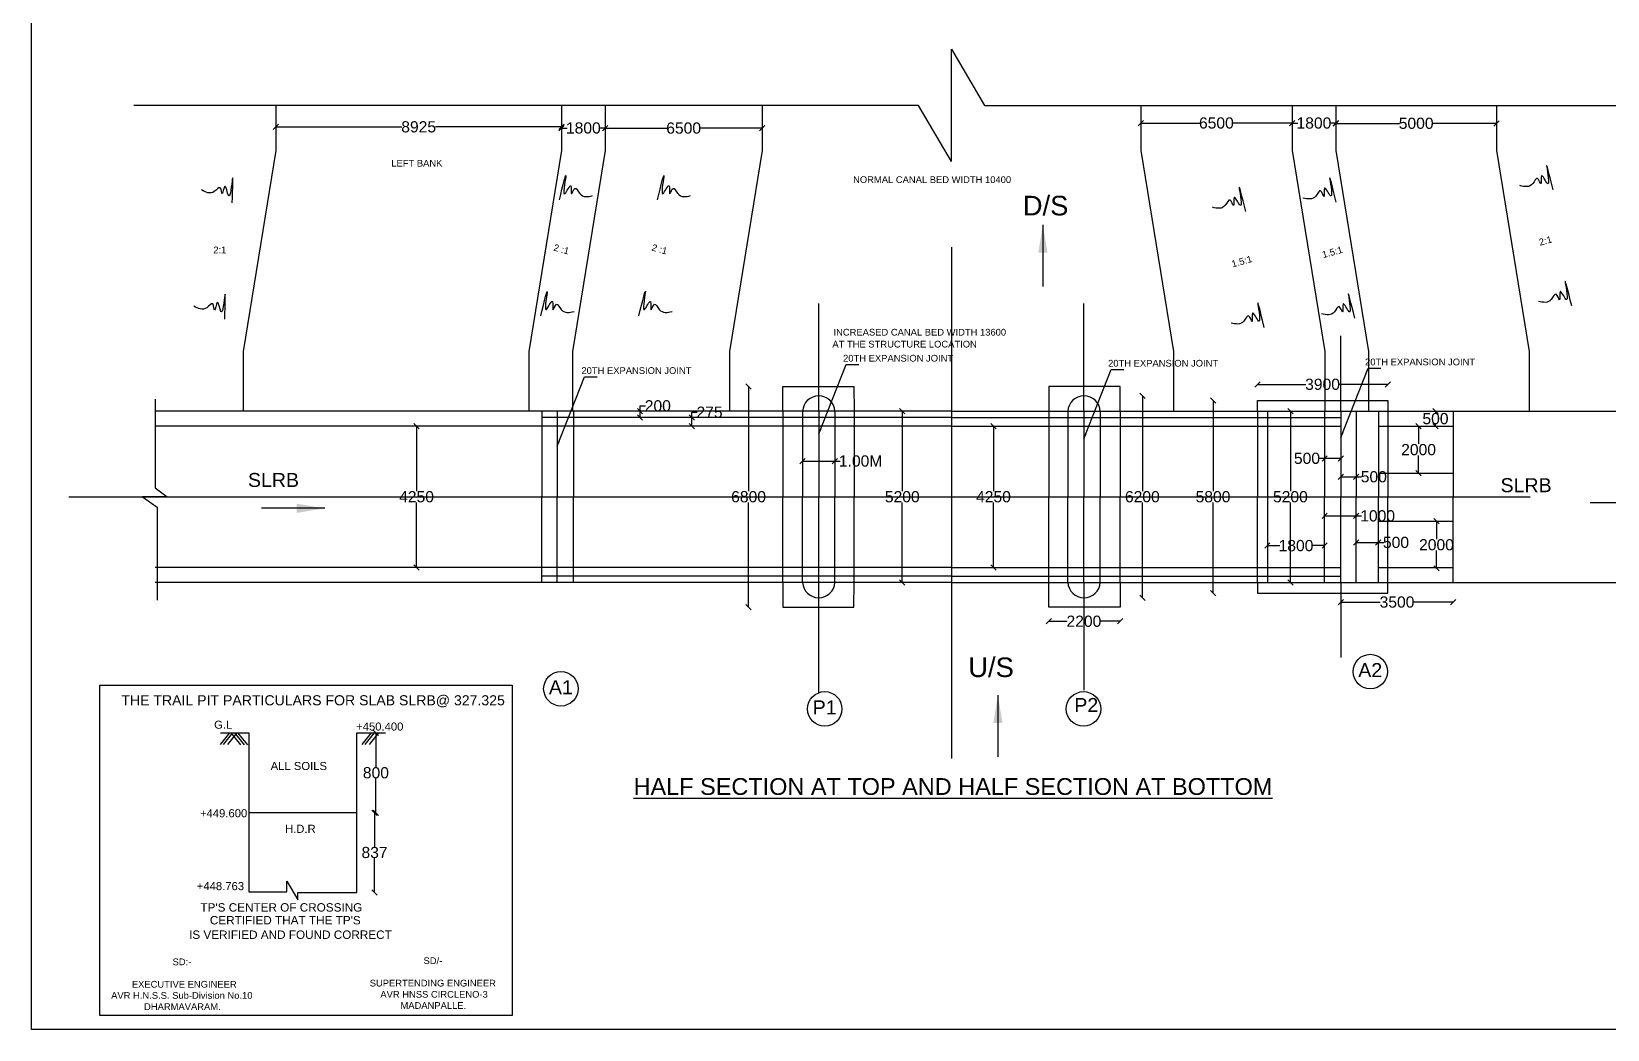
# Model space of a CAD drawing. Header units: millimetres. Extents: x 5124 to 3516387, y 2311 to 45956779.
# Drawn here: x 3471438 to 3499585, y 45925044 to 45942867 of the extents above; entities that cross this region are included whole.
import ezdxf

# ---------------------------------------------------------------- set-up
doc = ezdxf.new("R2010")
doc.units = ezdxf.units.MM
doc.header["$MEASUREMENT"] = 0
for name, color, linetype in [('DIMENSION', 7, 'Continuous'), ('DRAWING', 7, 'Continuous'), ('TEXT', 7, 'Continuous')]:
    doc.layers.add(name, color=color, linetype=linetype)
doc.styles.get("Standard").update_dxf_attribs({"font": 'arial.ttf', "height": 200})
doc.dimstyles.get("Standard").update_dxf_attribs({"dimtxt": 200, "dimasz": 110, "dimexe": 0.18, "dimexo": 0.0625, "dimgap": 0.09, "dimtad": 0, "dimtih": 1, "dimtoh": 1, "dimdec": 0, "dimzin": 0, "dimdsep": 46, "dimtxsty": 'Standard', "dimblk": 'OBLIQUE', "dimcen": 0.09, "dimse1": 1, "dimse2": 1, "dimadec": 0, "dimazin": 0, "dimtfac": 1, "dimtdec": 0, "dimtofl": 0, "dimtmove": 0, "dimatfit": 3, "dimfxl": 1, "dimtolj": 1, "dimtzin": 0, "dimarcsym": 0})

# ---------------------------------------------------------------- blocks, each defined once
blk = doc.blocks.new('_Oblique')
at = {"color": 0, "linetype": 'ByBlock', "lineweight": -2}
blk.add_line((-0.5, -0.5), (0.5, 0.5), dxfattribs=at)
blk = doc.blocks.new('*D53')
at = {"layer": 'Defpoints', "color": 0, "transparency": 16777216}
for p in [(3475804, 45941144), (3480903, 45941164), (3480903, 45941144)]:
    blk.add_point(p, dxfattribs=at)
at = {"layer": 'DIMENSION', "color": 0, "lineweight": -2, "transparency": 16777216}
for p, q in [((3475804, 45941164), (3478054, 45941164)), ((3480903, 45941164), (3478653, 45941164))]:
    blk.add_line(p, q, dxfattribs=at)
at = {"layer": 'DIMENSION', "color": 0, "lineweight": -2, "transparency": 16777216, "xscale": 95, "yscale": 95, "zscale": 95, "rotation": 180}
blk.add_blockref('_Oblique', (3475804, 45941164), dxfattribs=at)
at = {"layer": 'DIMENSION', "color": 0, "lineweight": -2, "transparency": 16777216, "xscale": 95, "yscale": 95, "zscale": 95}
blk.add_blockref('_Oblique', (3480903, 45941164), dxfattribs=at)
at = {"layer": 'DIMENSION', "color": 0, "transparency": 16777216, "insert": (3478353, 45941164), "char_height": 200, "attachment_point": 5}
blk.add_mtext('\\A1;8925', dxfattribs=at)
blk = doc.blocks.new('*D54')
at = {"layer": 'Defpoints', "color": 0, "transparency": 16777216}
for p in [(3480903, 45941164), (3481684, 45941144), (3481684, 45941144)]:
    blk.add_point(p, dxfattribs=at)
at = {"layer": 'DIMENSION', "color": 0, "lineweight": -2, "transparency": 16777216}
for p, q in [((3480903, 45941144), (3481005, 45941144)), ((3481684, 45941144), (3481583, 45941144))]:
    blk.add_line(p, q, dxfattribs=at)
at = {"layer": 'DIMENSION', "color": 0, "lineweight": -2, "transparency": 16777216, "xscale": 95, "yscale": 95, "zscale": 95, "rotation": 180}
blk.add_blockref('_Oblique', (3480903, 45941144), dxfattribs=at)
at = {"layer": 'DIMENSION', "color": 0, "lineweight": -2, "transparency": 16777216, "xscale": 95, "yscale": 95, "zscale": 95}
blk.add_blockref('_Oblique', (3481684, 45941144), dxfattribs=at)
at = {"layer": 'DIMENSION', "color": 0, "transparency": 16777216, "insert": (3481294, 45941144), "char_height": 200, "attachment_point": 5}
blk.add_mtext('\\A1;1800', dxfattribs=at)
blk = doc.blocks.new('*D55')
at = {"layer": 'Defpoints', "color": 0, "transparency": 16777216}
for p in [(3481684.5, 45941143.5), (3484486.5, 45941142), (3484486.5, 45941096)]:
    blk.add_point(p, dxfattribs=at)
at = {"layer": 'DIMENSION', "color": 0, "lineweight": -2, "transparency": 16777216}
for p, q in [((3481684.5, 45941142), (3482786.569618, 45941142)), ((3484486.5, 45941142), (3483384.430382, 45941142))]:
    blk.add_line(p, q, dxfattribs=at)
at = {"layer": 'DIMENSION', "color": 0, "lineweight": -2, "transparency": 16777216, "xscale": 95, "yscale": 95, "zscale": 95, "rotation": 180}
blk.add_blockref('_Oblique', (3481684.5, 45941142), dxfattribs=at)
at = {"layer": 'DIMENSION', "color": 0, "lineweight": -2, "transparency": 16777216, "xscale": 95, "yscale": 95, "zscale": 95}
blk.add_blockref('_Oblique', (3484486.5, 45941142), dxfattribs=at)
at = {"layer": 'DIMENSION', "color": 0, "transparency": 16777216, "insert": (3483085.5, 45941142), "char_height": 200, "attachment_point": 5}
blk.add_mtext('\\A1;6500', dxfattribs=at)
blk = doc.blocks.new('*D56')
at = {"layer": 'Defpoints', "color": 0, "transparency": 16777216}
for p in [(3478360, 45935820), (3478276, 45933296), (3478315, 45933296)]:
    blk.add_point(p, dxfattribs=at)
at = {"layer": 'DIMENSION', "color": 0, "lineweight": -2, "transparency": 16777216}
for p, q in [((3478315, 45935820), (3478315, 45934660)), ((3478315, 45933296), (3478315, 45934455))]:
    blk.add_line(p, q, dxfattribs=at)
at = {"layer": 'DIMENSION', "color": 0, "lineweight": -2, "transparency": 16777216, "xscale": 95, "yscale": 95, "zscale": 95}
for p, rotation in [((3478315, 45935820), 90), ((3478315, 45933296), 270)]:
    blk.add_blockref('_Oblique', p, dxfattribs=dict(at, rotation=rotation))
at = {"layer": 'DIMENSION', "color": 0, "transparency": 16777216, "insert": (3478315, 45934558), "char_height": 200, "attachment_point": 5}
blk.add_mtext('\\A1;4250', dxfattribs=at)
blk = doc.blocks.new('*D57')
at = {"layer": 'Defpoints', "color": 0, "transparency": 16777216}
for p in [(3482306, 45936086), (3482306, 45936086), (3482306, 45935972)]:
    blk.add_point(p, dxfattribs=at)
at = {"layer": 'DIMENSION', "color": 0, "lineweight": -2, "transparency": 16777216}
for p, q in [((3482306, 45936086), (3482306, 45936181)), ((3482306, 45936181), (3482402, 45936181)), ((3482306, 45935972), (3482306, 45936086))]:
    blk.add_line(p, q, dxfattribs=at)
at = {"layer": 'DIMENSION', "color": 0, "lineweight": -2, "transparency": 16777216, "xscale": 95, "yscale": 95, "zscale": 95}
for p, rotation in [((3482306, 45936086), 90), ((3482306, 45935972), 270)]:
    blk.add_blockref('_Oblique', p, dxfattribs=dict(at, rotation=rotation))
at = {"layer": 'DIMENSION', "color": 0, "transparency": 16777216, "insert": (3482624, 45936181), "char_height": 200, "attachment_point": 5}
blk.add_mtext('\\A1;200', dxfattribs=at)
blk = doc.blocks.new('*D58')
at = {"layer": 'Defpoints', "color": 0, "transparency": 16777216}
for p in [(3483229.5, 45935972), (3483229.5, 45935972), (3483229.5, 45935819.5)]:
    blk.add_point(p, dxfattribs=at)
at = {"layer": 'DIMENSION', "color": 0, "lineweight": -2, "transparency": 16777216}
for p, q in [((3483229.5, 45935972), (3483229.5, 45936067)), ((3483229.5, 45936067), (3483324.5, 45936067)), ((3483229.5, 45935819.5), (3483229.5, 45935972))]:
    blk.add_line(p, q, dxfattribs=at)
at = {"layer": 'DIMENSION', "color": 0, "lineweight": -2, "transparency": 16777216, "xscale": 95, "yscale": 95, "zscale": 95}
for p, rotation in [((3483229.5, 45935972), 90), ((3483229.5, 45935819.5), 270)]:
    blk.add_blockref('_Oblique', p, dxfattribs=dict(at, rotation=rotation))
at = {"layer": 'DIMENSION', "color": 0, "transparency": 16777216, "insert": (3483547.987, 45936067), "char_height": 200, "attachment_point": 5}
blk.add_mtext('\\A1;275', dxfattribs=at)
blk = doc.blocks.new('*D59')
at = {"layer": 'Defpoints', "color": 0, "transparency": 16777216}
for p in [(3484854, 45936529), (3484245, 45932586), (3484854, 45932586)]:
    blk.add_point(p, dxfattribs=at)
at = {"layer": 'DIMENSION', "color": 0, "lineweight": -2, "transparency": 16777216}
for p, q in [((3484245, 45936529), (3484245, 45934660)), ((3484245, 45932586), (3484245, 45934455))]:
    blk.add_line(p, q, dxfattribs=at)
at = {"layer": 'DIMENSION', "color": 0, "lineweight": -2, "transparency": 16777216, "xscale": 95, "yscale": 95, "zscale": 95}
for p, rotation in [((3484245, 45936529), 90), ((3484245, 45932586), 270)]:
    blk.add_blockref('_Oblique', p, dxfattribs=dict(at, rotation=rotation))
at = {"layer": 'DIMENSION', "color": 0, "transparency": 16777216, "insert": (3484245, 45934558), "char_height": 200, "attachment_point": 5}
blk.add_mtext('\\A1;6800', dxfattribs=at)
blk = doc.blocks.new('*D60')
at = {"layer": 'Defpoints', "color": 0, "transparency": 16777216}
for p in [(3485210, 45935196), (3485788, 45935196), (3485788, 45935196)]:
    blk.add_point(p, dxfattribs=at)
at = {"layer": 'DIMENSION', "color": 0, "lineweight": -2, "transparency": 16777216}
for p, q in [((3485210, 45935196), (3485788, 45935196)), ((3485788, 45935196), (3485883, 45935196))]:
    blk.add_line(p, q, dxfattribs=at)
at = {"layer": 'DIMENSION', "color": 0, "lineweight": -2, "transparency": 16777216, "xscale": 95, "yscale": 95, "zscale": 95, "rotation": 180}
blk.add_blockref('_Oblique', (3485210, 45935196), dxfattribs=at)
at = {"layer": 'DIMENSION', "color": 0, "lineweight": -2, "transparency": 16777216, "xscale": 95, "yscale": 95, "zscale": 95}
blk.add_blockref('_Oblique', (3485788, 45935196), dxfattribs=at)
at = {"layer": 'DIMENSION', "color": 0, "transparency": 16777216, "insert": (3486246, 45935196), "char_height": 200, "attachment_point": 5}
blk.add_mtext('\\A1;1.00M', dxfattribs=at)
blk = doc.blocks.new('*D61')
at = {"layer": 'Defpoints', "color": 0, "transparency": 16777216}
for p in [(3486731, 45936086), (3486731, 45933029), (3486990, 45933029)]:
    blk.add_point(p, dxfattribs=at)
at = {"layer": 'DIMENSION', "color": 0, "lineweight": -2, "transparency": 16777216}
for p, q in [((3486990, 45936086), (3486990, 45934660)), ((3486990, 45933029), (3486990, 45934455))]:
    blk.add_line(p, q, dxfattribs=at)
at = {"layer": 'DIMENSION', "color": 0, "lineweight": -2, "transparency": 16777216, "xscale": 95, "yscale": 95, "zscale": 95}
for p, rotation in [((3486990, 45936086), 90), ((3486990, 45933029), 270)]:
    blk.add_blockref('_Oblique', p, dxfattribs=dict(at, rotation=rotation))
at = {"layer": 'DIMENSION', "color": 0, "transparency": 16777216, "insert": (3486990, 45934558), "char_height": 200, "attachment_point": 5}
blk.add_mtext('\\A1;5200', dxfattribs=at)
blk = doc.blocks.new('*D62')
at = {"layer": 'Defpoints', "color": 0, "transparency": 16777216}
for p in [(3488619, 45935820), (3488619, 45933296), (3488619, 45933296)]:
    blk.add_point(p, dxfattribs=at)
at = {"layer": 'DIMENSION', "color": 0, "lineweight": -2, "transparency": 16777216}
for p, q in [((3488619, 45935820), (3488619, 45934660)), ((3488619, 45933296), (3488619, 45934455))]:
    blk.add_line(p, q, dxfattribs=at)
at = {"layer": 'DIMENSION', "color": 0, "lineweight": -2, "transparency": 16777216, "xscale": 95, "yscale": 95, "zscale": 95}
for p, rotation in [((3488619, 45935820), 90), ((3488619, 45933296), 270)]:
    blk.add_blockref('_Oblique', p, dxfattribs=dict(at, rotation=rotation))
at = {"layer": 'DIMENSION', "color": 0, "transparency": 16777216, "insert": (3488619, 45934558), "char_height": 200, "attachment_point": 5}
blk.add_mtext('\\A1;4250', dxfattribs=at)
blk = doc.blocks.new('*D63')
at = {"layer": 'Defpoints', "color": 0, "transparency": 16777216}
for p in [(3489610, 45932586), (3490880.5, 45932586), (3490880.5, 45932334)]:
    blk.add_point(p, dxfattribs=at)
at = {"layer": 'DIMENSION', "color": 0, "lineweight": -2, "transparency": 16777216}
for p, q in [((3489610, 45932334), (3489933.91, 45932334)), ((3490880.5, 45932334), (3490534.09, 45932334))]:
    blk.add_line(p, q, dxfattribs=at)
at = {"layer": 'DIMENSION', "color": 0, "lineweight": -2, "transparency": 16777216, "xscale": 95, "yscale": 95, "zscale": 95, "rotation": 180}
blk.add_blockref('_Oblique', (3489610, 45932334), dxfattribs=at)
at = {"layer": 'DIMENSION', "color": 0, "lineweight": -2, "transparency": 16777216, "xscale": 95, "yscale": 95, "zscale": 95}
blk.add_blockref('_Oblique', (3490880.5, 45932334), dxfattribs=at)
at = {"layer": 'DIMENSION', "color": 0, "transparency": 16777216, "insert": (3490234, 45932334), "char_height": 200, "attachment_point": 5}
blk.add_mtext('\\A1;2200', dxfattribs=at)
blk = doc.blocks.new('*D64')
at = {"layer": 'Defpoints', "color": 0, "transparency": 16777216}
for p in [(3493332, 45936277), (3492540, 45932838), (3493332, 45932838)]:
    blk.add_point(p, dxfattribs=at)
at = {"layer": 'DIMENSION', "color": 0, "lineweight": -2, "transparency": 16777216}
for p, q in [((3492540, 45936277), (3492540, 45934660)), ((3492540, 45932838), (3492540, 45934455))]:
    blk.add_line(p, q, dxfattribs=at)
at = {"layer": 'DIMENSION', "color": 0, "lineweight": -2, "transparency": 16777216, "xscale": 95, "yscale": 95, "zscale": 95}
for p, rotation in [((3492540, 45936277), 90), ((3492540, 45932838), 270)]:
    blk.add_blockref('_Oblique', p, dxfattribs=dict(at, rotation=rotation))
at = {"layer": 'DIMENSION', "color": 0, "transparency": 16777216, "insert": (3492540, 45934558), "char_height": 200, "attachment_point": 5}
blk.add_mtext('\\A1;5800', dxfattribs=at)
blk = doc.blocks.new('*D65')
at = {"layer": 'Defpoints', "color": 0, "transparency": 16777216}
for p in [(3493742, 45936086), (3493742, 45933029), (3493922, 45933029)]:
    blk.add_point(p, dxfattribs=at)
at = {"layer": 'DIMENSION', "color": 0, "lineweight": -2, "transparency": 16777216}
for p, q in [((3493922, 45936086), (3493922, 45934660)), ((3493922, 45933029), (3493922, 45934455))]:
    blk.add_line(p, q, dxfattribs=at)
at = {"layer": 'DIMENSION', "color": 0, "lineweight": -2, "transparency": 16777216, "xscale": 95, "yscale": 95, "zscale": 95}
for p, rotation in [((3493922, 45936086), 90), ((3493922, 45933029), 270)]:
    blk.add_blockref('_Oblique', p, dxfattribs=dict(at, rotation=rotation))
at = {"layer": 'DIMENSION', "color": 0, "transparency": 16777216, "insert": (3493922, 45934558), "char_height": 200, "attachment_point": 5}
blk.add_mtext('\\A1;5200', dxfattribs=at)
blk = doc.blocks.new('*D66')
at = {"layer": 'Defpoints', "color": 0, "transparency": 16777216}
for p in [(3494534, 45935244), (3494534, 45935244), (3494824, 45935244)]:
    blk.add_point(p, dxfattribs=at)
at = {"layer": 'DIMENSION', "color": 0, "lineweight": -2, "transparency": 16777216}
for p, q in [((3494534, 45935244), (3494438, 45935244)), ((3494824, 45935244), (3494534, 45935244))]:
    blk.add_line(p, q, dxfattribs=at)
at = {"layer": 'DIMENSION', "color": 0, "lineweight": -2, "transparency": 16777216, "xscale": 95, "yscale": 95, "zscale": 95, "rotation": 180}
blk.add_blockref('_Oblique', (3494534, 45935244), dxfattribs=at)
at = {"layer": 'DIMENSION', "color": 0, "lineweight": -2, "transparency": 16777216, "xscale": 95, "yscale": 95, "zscale": 95}
blk.add_blockref('_Oblique', (3494824, 45935244), dxfattribs=at)
at = {"layer": 'DIMENSION', "color": 0, "transparency": 16777216, "insert": (3494218, 45935244), "char_height": 200, "attachment_point": 5}
blk.add_mtext('\\A1;500', dxfattribs=at)
blk = doc.blocks.new('*D67')
at = {"layer": 'Defpoints', "color": 0, "transparency": 16777216}
for p in [(3494824, 45934915), (3495096, 45934915), (3495096, 45934915)]:
    blk.add_point(p, dxfattribs=at)
at = {"layer": 'DIMENSION', "color": 0, "lineweight": -2, "transparency": 16777216}
for p, q in [((3494824, 45934915), (3495096, 45934915)), ((3495096, 45934915), (3495191, 45934915))]:
    blk.add_line(p, q, dxfattribs=at)
at = {"layer": 'DIMENSION', "color": 0, "lineweight": -2, "transparency": 16777216, "xscale": 95, "yscale": 95, "zscale": 95, "rotation": 180}
blk.add_blockref('_Oblique', (3494824, 45934915), dxfattribs=at)
at = {"layer": 'DIMENSION', "color": 0, "lineweight": -2, "transparency": 16777216, "xscale": 95, "yscale": 95, "zscale": 95}
blk.add_blockref('_Oblique', (3495096, 45934915), dxfattribs=at)
at = {"layer": 'DIMENSION', "color": 0, "transparency": 16777216, "insert": (3495412, 45934915), "char_height": 200, "attachment_point": 5}
blk.add_mtext('\\A1;500', dxfattribs=at)
blk = doc.blocks.new('*D68')
at = {"layer": 'Defpoints', "color": 0, "transparency": 16777216}
for p in [(3495096, 45933742), (3495492, 45933742), (3495492, 45933742)]:
    blk.add_point(p, dxfattribs=at)
at = {"layer": 'DIMENSION', "color": 0, "lineweight": -2, "transparency": 16777216}
for p, q in [((3495096, 45933742), (3495492, 45933742)), ((3495492, 45933742), (3495588, 45933742))]:
    blk.add_line(p, q, dxfattribs=at)
at = {"layer": 'DIMENSION', "color": 0, "lineweight": -2, "transparency": 16777216, "xscale": 95, "yscale": 95, "zscale": 95, "rotation": 180}
blk.add_blockref('_Oblique', (3495096, 45933742), dxfattribs=at)
at = {"layer": 'DIMENSION', "color": 0, "lineweight": -2, "transparency": 16777216, "xscale": 95, "yscale": 95, "zscale": 95}
blk.add_blockref('_Oblique', (3495492, 45933742), dxfattribs=at)
at = {"layer": 'DIMENSION', "color": 0, "transparency": 16777216, "insert": (3495808, 45933742), "char_height": 200, "attachment_point": 5}
blk.add_mtext('\\A1;500', dxfattribs=at)
blk = doc.blocks.new('*D69')
at = {"layer": 'Defpoints', "color": 0, "transparency": 16777216}
for p in [(3496211, 45935820), (3497571, 45935820), (3496211, 45934978)]:
    blk.add_point(p, dxfattribs=at)
at = {"layer": 'DIMENSION', "color": 0, "lineweight": -2, "transparency": 16777216}
for p, q in [((3496211, 45935820), (3496211, 45935501)), ((3496211, 45934978), (3496211, 45935297))]:
    blk.add_line(p, q, dxfattribs=at)
at = {"layer": 'DIMENSION', "color": 0, "lineweight": -2, "transparency": 16777216, "xscale": 95, "yscale": 95, "zscale": 95}
for p, rotation in [((3496211, 45935820), 90), ((3496211, 45934978), 270)]:
    blk.add_blockref('_Oblique', p, dxfattribs=dict(at, rotation=rotation))
at = {"layer": 'DIMENSION', "color": 0, "transparency": 16777216, "insert": (3496211, 45935399), "char_height": 200, "attachment_point": 5}
blk.add_mtext('\\A1;2000', dxfattribs=at)
blk = doc.blocks.new('*D70')
at = {"layer": 'Defpoints', "color": 0, "transparency": 16777216}
for p in [(3496513, 45936086), (3496513, 45936086), (3496513, 45935820)]:
    blk.add_point(p, dxfattribs=at)
at = {"layer": 'DIMENSION', "color": 0, "lineweight": -2, "transparency": 16777216}
for p, q in [((3496513, 45936086), (3496513, 45936055)), ((3496513, 45935820), (3496513, 45935851))]:
    blk.add_line(p, q, dxfattribs=at)
at = {"layer": 'DIMENSION', "color": 0, "lineweight": -2, "transparency": 16777216, "xscale": 95, "yscale": 95, "zscale": 95}
for p, rotation in [((3496513, 45936086), 90), ((3496513, 45935820), 270)]:
    blk.add_blockref('_Oblique', p, dxfattribs=dict(at, rotation=rotation))
at = {"layer": 'DIMENSION', "color": 0, "transparency": 16777216, "insert": (3496513, 45935953), "char_height": 200, "attachment_point": 5}
blk.add_mtext('\\A1;500', dxfattribs=at)
blk = doc.blocks.new('*D71')
at = {"layer": 'Defpoints', "color": 0, "transparency": 16777216}
for p in [(3491248.5, 45941233), (3493951.5, 45941233), (3493951.5, 45941143.5)]:
    blk.add_point(p, dxfattribs=at)
at = {"layer": 'DIMENSION', "color": 0, "lineweight": -2, "transparency": 16777216}
for p, q in [((3491248.5, 45941233), (3492301.069618, 45941233)), ((3493951.5, 45941233), (3492898.930382, 45941233))]:
    blk.add_line(p, q, dxfattribs=at)
at = {"layer": 'DIMENSION', "color": 0, "lineweight": -2, "transparency": 16777216, "xscale": 95, "yscale": 95, "zscale": 95, "rotation": 180}
blk.add_blockref('_Oblique', (3491248.5, 45941233), dxfattribs=at)
at = {"layer": 'DIMENSION', "color": 0, "lineweight": -2, "transparency": 16777216, "xscale": 95, "yscale": 95, "zscale": 95}
blk.add_blockref('_Oblique', (3493951.5, 45941233), dxfattribs=at)
at = {"layer": 'DIMENSION', "color": 0, "transparency": 16777216, "insert": (3492600, 45941233), "char_height": 200, "attachment_point": 5}
blk.add_mtext('\\A1;6500', dxfattribs=at)
blk = doc.blocks.new('*D72')
at = {"layer": 'Defpoints', "color": 0, "transparency": 16777216}
for p in [(3493952, 45941233), (3494733, 45941233), (3494733, 45941232)]:
    blk.add_point(p, dxfattribs=at)
at = {"layer": 'DIMENSION', "color": 0, "lineweight": -2, "transparency": 16777216}
for p, q in [((3493952, 45941232), (3494053, 45941232)), ((3494733, 45941232), (3494631, 45941232))]:
    blk.add_line(p, q, dxfattribs=at)
at = {"layer": 'DIMENSION', "color": 0, "lineweight": -2, "transparency": 16777216, "xscale": 95, "yscale": 95, "zscale": 95, "rotation": 180}
blk.add_blockref('_Oblique', (3493952, 45941232), dxfattribs=at)
at = {"layer": 'DIMENSION', "color": 0, "lineweight": -2, "transparency": 16777216, "xscale": 95, "yscale": 95, "zscale": 95}
blk.add_blockref('_Oblique', (3494733, 45941232), dxfattribs=at)
at = {"layer": 'DIMENSION', "color": 0, "transparency": 16777216, "insert": (3494342, 45941232), "char_height": 200, "attachment_point": 5}
blk.add_mtext('\\A1;1800', dxfattribs=at)
blk = doc.blocks.new('*D73')
at = {"layer": 'Defpoints', "color": 0, "transparency": 16777216}
for p in [(3494733, 45941232), (3497603, 45941232), (3497603, 45941227)]:
    blk.add_point(p, dxfattribs=at)
at = {"layer": 'DIMENSION', "color": 0, "lineweight": -2, "transparency": 16777216}
for p, q in [((3494733, 45941227), (3495870, 45941227)), ((3497603, 45941227), (3496466, 45941227))]:
    blk.add_line(p, q, dxfattribs=at)
at = {"layer": 'DIMENSION', "color": 0, "lineweight": -2, "transparency": 16777216, "xscale": 95, "yscale": 95, "zscale": 95, "rotation": 180}
blk.add_blockref('_Oblique', (3494733, 45941227), dxfattribs=at)
at = {"layer": 'DIMENSION', "color": 0, "lineweight": -2, "transparency": 16777216, "xscale": 95, "yscale": 95, "zscale": 95}
blk.add_blockref('_Oblique', (3497603, 45941227), dxfattribs=at)
at = {"layer": 'DIMENSION', "color": 0, "transparency": 16777216, "insert": (3496168, 45941227), "char_height": 200, "attachment_point": 5}
blk.add_mtext('\\A1;5000', dxfattribs=at)
blk = doc.blocks.new('*D74')
at = {"layer": 'Defpoints', "color": 0, "transparency": 16777216}
for p in [(3490236, 45936361), (3490236, 45932754), (3491278, 45932754)]:
    blk.add_point(p, dxfattribs=at)
at = {"layer": 'DIMENSION', "color": 0, "lineweight": -2, "transparency": 16777216}
for p, q in [((3491278, 45936361), (3491278, 45934660)), ((3491278, 45932754), (3491278, 45934455))]:
    blk.add_line(p, q, dxfattribs=at)
at = {"layer": 'DIMENSION', "color": 0, "lineweight": -2, "transparency": 16777216, "xscale": 95, "yscale": 95, "zscale": 95}
for p, rotation in [((3491278, 45936361), 90), ((3491278, 45932754), 270)]:
    blk.add_blockref('_Oblique', p, dxfattribs=dict(at, rotation=rotation))
at = {"layer": 'DIMENSION', "color": 0, "transparency": 16777216, "insert": (3491278, 45934558), "char_height": 200, "attachment_point": 5}
blk.add_mtext('\\A1;6200', dxfattribs=at)
blk = doc.blocks.new('*D75')
at = {"layer": 'Defpoints', "color": 0, "transparency": 16777216}
for p in [(3496212, 45934121), (3496531, 45934121), (3496212, 45933280)]:
    blk.add_point(p, dxfattribs=at)
at = {"layer": 'DIMENSION', "color": 0, "lineweight": -2, "transparency": 16777216}
for p, q in [((3496531, 45934121), (3496531, 45933803)), ((3496531, 45933280), (3496531, 45933598))]:
    blk.add_line(p, q, dxfattribs=at)
at = {"layer": 'DIMENSION', "color": 0, "lineweight": -2, "transparency": 16777216, "xscale": 95, "yscale": 95, "zscale": 95}
for p, rotation in [((3496531, 45934121), 90), ((3496531, 45933280), 270)]:
    blk.add_blockref('_Oblique', p, dxfattribs=dict(at, rotation=rotation))
at = {"layer": 'DIMENSION', "color": 0, "transparency": 16777216, "insert": (3496531, 45933700), "char_height": 200, "attachment_point": 5}
blk.add_mtext('\\A1;2000', dxfattribs=at)
blk = doc.blocks.new('*D76')
at = {"layer": 'Defpoints', "color": 0, "transparency": 16777216}
for p in [(3494824, 45932664), (3496828, 45932677), (3496828, 45932664)]:
    blk.add_point(p, dxfattribs=at)
at = {"layer": 'DIMENSION', "color": 0, "lineweight": -2, "transparency": 16777216}
for p, q in [((3494824, 45932677), (3495527, 45932677)), ((3496828, 45932677), (3496124, 45932677))]:
    blk.add_line(p, q, dxfattribs=at)
at = {"layer": 'DIMENSION', "color": 0, "lineweight": -2, "transparency": 16777216, "xscale": 95, "yscale": 95, "zscale": 95, "rotation": 180}
blk.add_blockref('_Oblique', (3494824, 45932677), dxfattribs=at)
at = {"layer": 'DIMENSION', "color": 0, "lineweight": -2, "transparency": 16777216, "xscale": 95, "yscale": 95, "zscale": 95}
blk.add_blockref('_Oblique', (3496828, 45932677), dxfattribs=at)
at = {"layer": 'DIMENSION', "color": 0, "transparency": 16777216, "insert": (3495826, 45932677), "char_height": 200, "attachment_point": 5}
blk.add_mtext('\\A1;3500', dxfattribs=at)
blk = doc.blocks.new('*D77')
at = {"layer": 'Defpoints', "color": 0, "transparency": 16777216}
for p in [(3493510, 45933685), (3494534, 45933685), (3494534, 45933685)]:
    blk.add_point(p, dxfattribs=at)
at = {"layer": 'DIMENSION', "color": 0, "lineweight": -2, "transparency": 16777216}
for p, q in [((3493510, 45933685), (3493733, 45933685)), ((3494534, 45933685), (3494311, 45933685))]:
    blk.add_line(p, q, dxfattribs=at)
at = {"layer": 'DIMENSION', "color": 0, "lineweight": -2, "transparency": 16777216, "xscale": 95, "yscale": 95, "zscale": 95, "rotation": 180}
blk.add_blockref('_Oblique', (3493510, 45933685), dxfattribs=at)
at = {"layer": 'DIMENSION', "color": 0, "lineweight": -2, "transparency": 16777216, "xscale": 95, "yscale": 95, "zscale": 95}
blk.add_blockref('_Oblique', (3494534, 45933685), dxfattribs=at)
at = {"layer": 'DIMENSION', "color": 0, "transparency": 16777216, "insert": (3494022, 45933685), "char_height": 200, "attachment_point": 5}
blk.add_mtext('\\A1;1800', dxfattribs=at)
blk = doc.blocks.new('*D78')
at = {"layer": 'Defpoints', "color": 0, "transparency": 16777216}
for p in [(3494534, 45934216), (3495096, 45934216), (3495096, 45934216)]:
    blk.add_point(p, dxfattribs=at)
at = {"layer": 'DIMENSION', "color": 0, "lineweight": -2, "transparency": 16777216}
for p, q in [((3494534, 45934216), (3495096, 45934216)), ((3495096, 45934216), (3495191, 45934216))]:
    blk.add_line(p, q, dxfattribs=at)
at = {"layer": 'DIMENSION', "color": 0, "lineweight": -2, "transparency": 16777216, "xscale": 95, "yscale": 95, "zscale": 95, "rotation": 180}
blk.add_blockref('_Oblique', (3494534, 45934216), dxfattribs=at)
at = {"layer": 'DIMENSION', "color": 0, "lineweight": -2, "transparency": 16777216, "xscale": 95, "yscale": 95, "zscale": 95}
blk.add_blockref('_Oblique', (3495096, 45934216), dxfattribs=at)
at = {"layer": 'DIMENSION', "color": 0, "transparency": 16777216, "insert": (3495480, 45934216), "char_height": 200, "attachment_point": 5}
blk.add_mtext('\\A1;1000', dxfattribs=at)
blk = doc.blocks.new('*D79')
at = {"layer": 'Defpoints', "color": 0, "transparency": 16777216}
for p in [(3495660, 45936566), (3493332, 45936277), (3495660, 45936277)]:
    blk.add_point(p, dxfattribs=at)
at = {"layer": 'DIMENSION', "color": 0, "lineweight": -2, "transparency": 16777216}
for p, q in [((3493332, 45936566), (3494198, 45936566)), ((3495660, 45936566), (3494794, 45936566))]:
    blk.add_line(p, q, dxfattribs=at)
at = {"layer": 'DIMENSION', "color": 0, "lineweight": -2, "transparency": 16777216, "xscale": 95, "yscale": 95, "zscale": 95, "rotation": 180}
blk.add_blockref('_Oblique', (3493332, 45936566), dxfattribs=at)
at = {"layer": 'DIMENSION', "color": 0, "lineweight": -2, "transparency": 16777216, "xscale": 95, "yscale": 95, "zscale": 95}
blk.add_blockref('_Oblique', (3495660, 45936566), dxfattribs=at)
at = {"layer": 'DIMENSION', "color": 0, "transparency": 16777216, "insert": (3494496, 45936566), "char_height": 200, "attachment_point": 5}
blk.add_mtext('\\A1;3900', dxfattribs=at)
blk = doc.blocks.new('*D80')
at = {"layer": 'Defpoints', "color": 0, "transparency": 16777216}
for p in [(3477247, 45930340), (3477247, 45928916), (3477589, 45928916)]:
    blk.add_point(p, dxfattribs=at)
at = {"layer": 'DIMENSION', "color": 0, "lineweight": -2, "transparency": 16777216}
for p, q in [((3477589, 45930340), (3477589, 45929730)), ((3477589, 45928916), (3477589, 45929526))]:
    blk.add_line(p, q, dxfattribs=at)
at = {"layer": 'DIMENSION', "color": 0, "lineweight": -2, "transparency": 16777216, "xscale": 95, "yscale": 95, "zscale": 95}
for p, rotation in [((3477589, 45930340), 90), ((3477589, 45928916), 270)]:
    blk.add_blockref('_Oblique', p, dxfattribs=dict(at, rotation=rotation))
at = {"layer": 'DIMENSION', "color": 0, "transparency": 16777216, "insert": (3477589, 45929628), "char_height": 200, "attachment_point": 5}
blk.add_mtext('\\A1;800', dxfattribs=at)
blk = doc.blocks.new('*D81')
at = {"layer": 'Defpoints', "color": 0, "transparency": 16777216}
for p in [(3477247, 45928916), (3477247, 45927492), (3477565, 45927492)]:
    blk.add_point(p, dxfattribs=at)
at = {"layer": 'DIMENSION', "color": 0, "lineweight": -2, "transparency": 16777216}
for p, q in [((3477565, 45928916), (3477565, 45928306)), ((3477565, 45927492), (3477565, 45928102))]:
    blk.add_line(p, q, dxfattribs=at)
at = {"layer": 'DIMENSION', "color": 0, "lineweight": -2, "transparency": 16777216, "xscale": 95, "yscale": 95, "zscale": 95}
for p, rotation in [((3477565, 45928916), 90), ((3477565, 45927492), 270)]:
    blk.add_blockref('_Oblique', p, dxfattribs=dict(at, rotation=rotation))
at = {"layer": 'DIMENSION', "color": 0, "transparency": 16777216, "insert": (3477565, 45928204), "char_height": 200, "attachment_point": 5}
blk.add_mtext('\\A1;837', dxfattribs=at)

msp = doc.modelspace()

# ---------------------------------------------------------------- linework, layer by layer
at = {"layer": 'DIMENSION'}
msp.add_lwpolyline([(3471438.5, 45956778.5), (3516236.5, 45956778.5), (3516236.5, 45925044), (3471438.5, 45925044)], close=True, dxfattribs=at)
for points in [[(3495492.5, 45934978.5), (3496827.5, 45934978.5)], [(3495492.5, 45934121), (3496827.5, 45934121)], [(3474972.5, 45930339.6), (3474806.7, 45930132.9)], [(3474813.2, 45930339.6), (3475317.5, 45930339.6), (3475317.5, 45927504.5), (3476001, 45927504.5), (3476001, 45927694.8), (3476193.7, 45927359.8), (3476193.7, 45927492.1), (3477247.3, 45927492.1), (3477247.3, 45930339.6), (3477762, 45930339.6)], [(3475027.7, 45930339.6), (3474861.9, 45930132.9)], [(3475105.1, 45930339.6), (3474939.3, 45930132.9)], [(3474996.5, 45930339.6), (3475171.2, 45930126.4)], [(3475061.7, 45930339.6), (3475236.3, 45930126.4)], [(3475119.2, 45930339.6), (3475293.9, 45930126.4)], [(3477504.7, 45930339.6), (3477338.9, 45930132.9)], [(3477559.9, 45930339.6), (3477394.1, 45930132.9)], [(3477637.3, 45930339.6), (3477471.5, 45930132.9)], [(3475317.5, 45928922.1), (3477247.3, 45928922.1)]]:
    msp.add_lwpolyline(points, dxfattribs=at)
at = {"layer": 'DRAWING'}
for points in [[(3487867.5, 45942550), (3488456.5, 45941545.5), (3502468, 45941545.5)], [(3487867.5, 45940548), (3487867.5, 45942550)], [(3487867.5, 45940548), (3487278.5, 45941545.5), (3473267, 45941545.5)], [(3475803.5, 45941545.5), (3475803.5, 45940741.5), (3475218.5, 45937155.5), (3475218.5, 45936086)], [(3480903, 45941545.5), (3480903, 45940741.5), (3480318, 45937155.5), (3480318, 45936086)], [(3481684.5, 45941545.5), (3481684.5, 45940741.5), (3481099.5, 45937155.5), (3481099.5, 45936086)], [(3484486.5, 45941545.5), (3484486.5, 45940741.5), (3483901.5, 45937155.5), (3483901.5, 45936086)], [(3491248.5, 45941545.5), (3491248.5, 45940741.5), (3491833.5, 45937155.5), (3491833.5, 45936086)], [(3493951.5, 45941545.5), (3493951.5, 45940741.5), (3494536.5, 45937155.5), (3494536.5, 45936086)], [(3494733, 45941545.5), (3494733, 45940741.5), (3495318, 45937155.5), (3495318, 45936086)], [(3497603, 45941545.5), (3497603, 45940741.5), (3498188, 45937155.5), (3498188, 45936086)], [(3487867.5, 45939013.5), (3487867.5, 45929883.5)], [(3485501, 45936086), (3485501, 45938009.5)], [(3490234, 45936086), (3490234, 45938009.5)], [(3494823.5, 45936086), (3494823.5, 45937430)], [(3484854.5, 45936086), (3484854.5, 45936529), (3486125, 45936529), (3486129, 45936086)], [(3490880.5, 45936086), (3490880.5, 45936529), (3489610, 45936529), (3489606, 45936086)], [(3473646.5, 45936300), (3473646.5, 45934716), (3473858.5, 45934557.5), (3473422, 45934557.5), (3473680.5, 45934374.5), (3473680.5, 45932713)], [(3493331.5, 45936086), (3493331.5, 45936277), (3495660.5, 45936277), (3495660.5, 45936086)], [(3487867.5, 45936086), (3473646.5, 45936086)], [(3480555, 45936086), (3480555, 45934557.5)], [(3487867.5, 45935972), (3480555, 45935972)], [(3480827.5, 45936086), (3480827.5, 45934557.5)], [(3481117.5, 45936086), (3481117.5, 45934557.5)], [(3484854.5, 45936086), (3484854.5, 45934557.5)], [(3485210.5, 45936086), (3485210.5, 45934557.5)], [(3485501, 45936086), (3485501, 45934557.5)], [(3485788, 45936086), (3485788, 45934557.5)], [(3486129, 45936086), (3486129, 45934557.5)], [(3487867.5, 45936086), (3502088.5, 45936086)], [(3487867.5, 45935972), (3494823.5, 45935972)], [(3489606, 45936086), (3489606, 45934557.5)], [(3489947, 45936086), (3489947, 45934557.5)], [(3490234, 45936086), (3490234, 45934557.5)], [(3490524.5, 45936086), (3490524.5, 45934557.5)], [(3490880.5, 45936086), (3490880.5, 45934557.5)], [(3493331.5, 45936086), (3493331.5, 45934557.5)], [(3493510.5, 45936086), (3493510.5, 45933029)], [(3494533.5, 45936086), (3494533.5, 45934557.5)], [(3494823.5, 45936086), (3494823.5, 45934557.5)], [(3495096, 45936086), (3495096, 45934557.5)], [(3495492.5, 45936086), (3495492.5, 45934557.5)], [(3495660.5, 45936086), (3495660.5, 45934557.5)], [(3496827.5, 45936086), (3496827.5, 45934557.5)], [(3487867.5, 45935819.5), (3473646.5, 45935819.5)], [(3487867.5, 45935819.5), (3494823.5, 45935819.5)], [(3495492.5, 45935819.5), (3496827.5, 45935819.5)], [(3472106.5, 45934557.5), (3498202.5, 45934557.5)], [(3472106.5, 45934557.5), (3498202.5, 45934557.5)], [(3480555, 45933029), (3480555, 45934557.5)], [(3480827.5, 45933029), (3480827.5, 45934557.5)], [(3481117.5, 45933029), (3481117.5, 45934557.5)], [(3484854.5, 45933029), (3484854.5, 45934557.5)], [(3485210.5, 45933029), (3485210.5, 45934557.5)], [(3485501, 45931059.4), (3485501, 45934557.5)], [(3485788, 45933029), (3485788, 45934557.5)], [(3486129, 45933029), (3486129, 45934557.5)], [(3489606, 45933029), (3489606, 45934557.5)], [(3489947, 45933029), (3489947, 45934557.5)], [(3490234, 45933029), (3490234, 45934557.5)], [(3490524.5, 45933029), (3490524.5, 45934557.5)], [(3490880.5, 45933029), (3490880.5, 45934557.5)], [(3493331.5, 45933029), (3493331.5, 45934557.5)], [(3494533.5, 45933029), (3494533.5, 45934557.5)], [(3494823.5, 45933029), (3494823.5, 45934557.5)], [(3495096, 45933029), (3495096, 45934557.5)], [(3495492.5, 45933029), (3495492.5, 45934557.5)], [(3495660.5, 45933029), (3495660.5, 45934557.5)], [(3496827.5, 45933029), (3496827.5, 45934557.5)], [(3487867.5, 45933295.5), (3473646.5, 45933295.5)], [(3487867.5, 45933143), (3480555, 45933143)], [(3487867.5, 45933295.5), (3494823.5, 45933295.5)], [(3487867.5, 45933143), (3494823.5, 45933143)], [(3495492.5, 45933295.5), (3496827.5, 45933295.5)], [(3487867.5, 45933029), (3473646.5, 45933029)], [(3484854.5, 45933029), (3484854.5, 45932586), (3486125, 45932586), (3486129, 45933029)], [(3487867.5, 45933029), (3502088.5, 45933029)], [(3490880.5, 45933029), (3490880.5, 45932586), (3489610, 45932586), (3489606, 45933029)], [(3490234, 45933029), (3490234, 45931105.5)], [(3493331.5, 45933029), (3493331.5, 45932838), (3495660.5, 45932838), (3495660.5, 45933029)], [(3494823.5, 45933029), (3494823.5, 45931685)]]:
    msp.add_lwpolyline(points, dxfattribs=at)
msp.add_lwpolyline([(3472658, 45931194.9), (3480025.1, 45931194.9), (3480025.1, 45925296), (3472658, 45925296)], close=True, dxfattribs=at)
for centre in [(3495349.3, 45931435.8), (3480893.5, 45931129.2), (3485605.3, 45930769.3), (3490226.7, 45930769.3)]:
    msp.add_circle(centre, 308.3, dxfattribs=at)
for centre, start, end in [((3485499.2, 45936071.4), 2.8974, 177.1026), ((3490235.8, 45936071.4), 2.8974, 177.1026), ((3485499.2, 45933043.6), 182.8974, 357.1026), ((3490235.8, 45933043.6), 182.8974, 357.1026)]:
    msp.add_arc(centre, 289.1, start, end, dxfattribs=at)
for points in [[(3498614.1, 45940038.7), (3498500.3, 45940447.6), (3498512.6, 45940151.6), (3498406.5, 45940290.2), (3498396.2, 45940144.6), (3498335.5, 45940243.5), (3498250.2, 45940150.7), (3498020.8, 45940115.4)], [(3475024, 45939805), (3475024, 45940229.5), (3474956.5, 45939941), (3474891.5, 45940103), (3474842.5, 45939965.5), (3474810.5, 45940077), (3474703.5, 45940010.5), (3474473, 45940038)], [(3480865.4, 45939859.6), (3480979.2, 45940268.5), (3480966.9, 45939972.5), (3481072.9, 45940111.2), (3481083.3, 45939965.5), (3481144, 45940064.4), (3481229.3, 45939971.6), (3481458.7, 45939936.3)], [(3482617.4, 45939859.6), (3482731.2, 45940268.5), (3482718.9, 45939972.5), (3482824.9, 45940111.2), (3482835.3, 45939965.5), (3482896, 45940064.4), (3482981.3, 45939971.6), (3483210.7, 45939936.3)], [(3493123.6, 45939651.7), (3493009.8, 45940060.6), (3493022.1, 45939764.6), (3492916, 45939903.2), (3492905.7, 45939757.6), (3492845, 45939856.5), (3492759.7, 45939763.7), (3492530.3, 45939728.4)], [(3494740.3, 45939817.2), (3494626.5, 45940226.1), (3494638.8, 45939930.1), (3494532.8, 45940068.7), (3494522.4, 45939923.1), (3494461.7, 45940022), (3494376.4, 45939929.2), (3494147, 45939893.9)], [(3498945.5, 45937971.1), (3498831.6, 45938380), (3498844, 45938084), (3498737.9, 45938222.6), (3498727.6, 45938077), (3498666.8, 45938175.9), (3498581.6, 45938083.1), (3498352.2, 45938047.8)], [(3474889.5, 45937729.5), (3474889.5, 45938154), (3474822, 45937865.5), (3474757, 45938027.5), (3474708, 45937890), (3474676, 45938001.5), (3474569, 45937935), (3474338.5, 45937962.5)], [(3480534, 45937792), (3480647.8, 45938201), (3480635.5, 45937904.9), (3480741.6, 45938043.6), (3480751.9, 45937898), (3480812.6, 45937996.8), (3480897.9, 45937904), (3481127.3, 45937868.7)], [(3482286, 45937792), (3482399.8, 45938201), (3482387.5, 45937904.9), (3482493.6, 45938043.6), (3482503.9, 45937898), (3482564.6, 45937996.8), (3482649.9, 45937904), (3482879.3, 45937868.7)], [(3495071.7, 45937749.6), (3494957.9, 45938158.5), (3494970.2, 45937862.5), (3494864.1, 45938001.1), (3494853.8, 45937855.5), (3494793.1, 45937954.4), (3494707.8, 45937861.6), (3494478.4, 45937826.3)], [(3493455, 45937584.1), (3493341.1, 45937993), (3493353.5, 45937697), (3493247.4, 45937835.6), (3493237.1, 45937690), (3493176.3, 45937788.9), (3493091.1, 45937696.1), (3492861.7, 45937660.8)]]:
    msp.add_spline(points, degree=3, dxfattribs=at)

# ---------------------------------------------------------------- texts
at = {"layer": 'TEXT'}
for s, height, p in [('LEFT BANK', 120, (3477864, 45940455.3)), ('NORMAL CANAL BED WIDTH 10400', 120, (3486111.7, 45940162)), ('D/S', 350, (3489142.3, 45939583.4)), ('2:1', 120, (3474684.9, 45938906.5)), ('INCREASED CANAL BED WIDTH 13600', 120, (3485761.2, 45937437.1)), ('AT THE STRUCTURE LOCATION', 120, (3485742, 45937224)), ('20TH EXPANSION JOINT ', 120, (3485933.2, 45936972.7)), ('20TH EXPANSION JOINT ', 120, (3481259.7, 45936752.2)), ('20TH EXPANSION JOINT ', 120, (3490666.2, 45936883.2)), ('20TH EXPANSION JOINT ', 120, (3495255.7, 45936906.2)), ('SLRB', 250, (3475303.9, 45934733.1)), ('SLRB', 250, (3497675.2, 45934640)), ('U/S', 350, (3488168.2, 45931338.1)), ('A2', 250, (3495134.3, 45931337.8)), ('A1', 250, (3480678.5, 45931031.3)), ('THE TRAIL PIT PARTICULARS FOR SLAB SLRB@ 327.325', 180, (3473042, 45930833.5)), ('P1', 250, (3485390.3, 45930671.3)), ('P2', 250, (3490062.3, 45930713.8)), ('G.L', 144, (3474699.6, 45930415.2)), ('+450.400', 144, (3477235.5, 45930382.4)), ('ALL SOILS', 144, (3475709.5, 45929678)), ('%%UHALF SECTION AT TOP AND HALF SECTION AT BOTTOM', 300, (3482191.2, 45929233.1)), ('+449.600', 144, (3474446.9, 45928834)), ('H.D.R', 144, (3475966, 45928555.9)), ('+448.763', 144, (3474390, 45927532.7)), ("TP'S CENTER OF CROSSING ", 150, (3474454.4, 45927149.2)), ("CERTIFIED THAT THE TP'S  ", 150, (3474623.6, 45926920.5)), ('IS VERIFIED AND FOUND CORRECT', 150, (3474252.7, 45926661.9))]:
    msp.add_text(s, height=height, dxfattribs=at).set_placement(p)
for s, rotation, p in [('2 :1', 344.44607, (3480751.6, 45938958.6)), ('2 :1', 344.44607, (3482503.6, 45938958.6)), ('2:1', 15.55393, (3498380.8, 45939041.1)), ('1.5:1', 15.55393, (3492890.3, 45938654.1)), ('1.5:1', 15.55393, (3494507, 45938819.6))]:
    msp.add_text(s, height=120, rotation=rotation, dxfattribs=at).set_placement(p)
at = {"layer": 'TEXT', "char_height": 120, "width": 8476.996, "attachment_point": 1}
for s, insert in [('\\pi4077.2;SD:- \\P\\pi4238.5;\\P\\pi3256.8;  EXECUTIVE ENGINEER\\P\\pi2980.1;AVR H.N.S.S. Sub-Division No.10\\P\\pi3567.7;DHARMAVARAM.', (3469880.6, 45926311.7)), ('\\pi4215.2; \\P\\pi4238.5;\\P\\pi4077.2;SD/-\\P\\pi4191.9;  \\P\\pi3116.3;SUPERTENDING ENGINEER                \\P\\pi3259.5; AVR HNSS CIRCLENO-3    \\P\\pi3665.1;MADANPALLE.', (3474362.6, 45926732.1))]:
    msp.add_mtext(s, dxfattribs=dict(at, insert=insert))

# ---------------------------------------------------------------- dimensions: what is measured, and where the dimension line sits
at = {"layer": 'DIMENSION'}
for base, p1, p2, text, override, picture, middle in [((3480903, 45941164), (3475803.5, 45941143.5), (3480903, 45941143.5), '8925', {"dimasz": 95, "dimarcsym": 1}, '*D53', (3478353.2, 45941164)), ((3493951.5, 45941233), (3491248.5, 45941233), (3493951.5, 45941143.5), '6500', {"dimasz": 95, "dimfxl": 2000, "dimarcsym": 1}, '*D71', (3492600, 45941233)), ((3494733, 45941231.5), (3493951.5, 45941233), (3494733, 45941233), '1800', {"dimasz": 95, "dimfxl": 2000, "dimarcsym": 1}, '*D72', (3494342.2, 45941231.5)), ((3497603, 45941227), (3494733, 45941231.5), (3497603, 45941231.5), '5000', {"dimasz": 95, "dimfxl": 2000, "dimarcsym": 1}, '*D73', (3496168, 45941227)), ((3481684.5, 45941143.5), (3480903, 45941164), (3481684.5, 45941143.5), '1800', {"dimasz": 95, "dimarcsym": 1}, '*D54', (3481293.8, 45941143.5)), ((3484486.5, 45941142), (3481684.5, 45941143.5), (3484486.5, 45941096), '6500', {"dimasz": 95, "dimarcsym": 1}, '*D55', (3483085.5, 45941142)), ((3495660.5, 45936566), (3493331.5, 45936277), (3495660.5, 45936277), '3900', {"dimasz": 95, "dimfxl": 2000, "dimarcsym": 1}, '*D79', (3494496, 45936566)), ((3485788, 45935196), (3485210.5, 45935196), (3485788, 45935196), '1.00M', {"dimasz": 95, "dimarcsym": 1}, '*D60', (3486245.7, 45935196)), ((3494533.5, 45935244.5), (3494823.5, 45935244.5), (3494533.5, 45935244.5), '500', {"dimasz": 95, "dimarcsym": 1}, '*D66', (3494217.8, 45935244.5)), ((3495096, 45934915), (3494823.5, 45934915), (3495096, 45934915), '500', {"dimasz": 95, "dimarcsym": 1}, '*D67', (3495411.7, 45934915)), ((3495096, 45934216.5), (3494533.5, 45934216.5), (3495096, 45934216.5), '1000', {"dimasz": 95, "dimfxl": 2000, "dimarcsym": 1}, '*D78', (3495480, 45934216.5)), ((3494533.5, 45933685), (3493510.5, 45933685), (3494533.5, 45933685), '1800', {"dimasz": 95, "dimfxl": 2000, "dimarcsym": 1}, '*D77', (3494022, 45933685)), ((3495492.5, 45933741.5), (3495096, 45933741.5), (3495492.5, 45933741.5), '500', {"dimasz": 95, "dimarcsym": 1}, '*D68', (3495808.2, 45933741.5)), ((3496827.5, 45932677), (3494823.5, 45932664), (3496827.5, 45932664), '3500', {"dimasz": 95, "dimfxl": 2000, "dimarcsym": 1}, '*D76', (3495825.5, 45932677))]:
    dim = msp.add_linear_dim(base=base, p1=p1, p2=p2, text=text, dimstyle='Standard', override=override, dxfattribs=at)
    dim.commit()
    dim.dimension.update_dxf_attribs({"geometry": picture, "text_midpoint": middle})
for base, p1, p2, text, override, picture, middle in [((3484245.5, 45932586), (3484854.5, 45936529), (3484854.5, 45932586), '6800', {"dimasz": 95, "dimarcsym": 1}, '*D59', (3484245.5, 45934557.5)), ((3482306.5, 45936086), (3482306.5, 45935972), (3482306.5, 45936086), '200', {"dimasz": 95, "dimarcsym": 1}, '*D57', (3482623.9, 45936181)), ((3491278.5, 45932754.5), (3490235.8, 45936360.5), (3490235.8, 45932754.5), '6200', {"dimasz": 95, "dimfxl": 2000, "dimarcsym": 1}, '*D74', (3491278.5, 45934557.5)), ((3492540.5, 45932838), (3493331.5, 45936277), (3493331.5, 45932838), '5800', {"dimasz": 95, "dimarcsym": 1}, '*D64', (3492540.5, 45934557.5)), ((3483229.5, 45935972), (3483229.5, 45935819.5), (3483229.5, 45935972), '275', {"dimasz": 95, "dimarcsym": 1}, '*D58', (3483548, 45936067)), ((3486990.5, 45933029), (3486731, 45936086), (3486731, 45933029), '5200', {"dimasz": 95, "dimarcsym": 1}, '*D61', (3486990.5, 45934557.5)), ((3493922.5, 45933029), (3493742, 45936086), (3493742, 45933029), '5200', {"dimasz": 95, "dimarcsym": 1}, '*D65', (3493922.5, 45934557.5)), ((3496513, 45936086), (3496513, 45935819.5), (3496513, 45936086), '500', {"dimasz": 95, "dimarcsym": 1}, '*D70', (3496513, 45935952.8)), ((3478315, 45933295.5), (3478360.5, 45935819.5), (3478275.5, 45933295.5), '4250', {"dimasz": 95, "dimarcsym": 1}, '*D56', (3478315, 45934557.5)), ((3488619.5, 45933295.5), (3488619.5, 45935819.5), (3488619.5, 45933295.5), '4250', {"dimasz": 95, "dimarcsym": 1}, '*D62', (3488619.5, 45934557.5)), ((3496211.5, 45935819.5), (3496211.5, 45934978.5), (3497570.8, 45935819.5), '2000', {"dimasz": 95, "dimarcsym": 1}, '*D69', (3496211.5, 45935399)), ((3477589.5, 45928915.8), (3477247.3, 45930339.6), (3477247.3, 45928915.8), '800', {"dimasz": 95, "dimfxl": 2000, "dimarcsym": 1}, '*D80', (3477589.5, 45929627.7)), ((3477565.5, 45927492.1), (3477247.3, 45928915.8), (3477247.3, 45927492.1), '837', {"dimasz": 95, "dimfxl": 2000, "dimarcsym": 1}, '*D81', (3477565.5, 45928204))]:
    dim = msp.add_linear_dim(base=base, p1=p1, p2=p2, angle=90, text=text, dimstyle='Standard', override=override, dxfattribs=at)
    dim.commit()
    dim.dimension.update_dxf_attribs({"geometry": picture, "text_midpoint": middle})
dim = msp.add_linear_dim(base=(3496531, 45934121), p1=(3496211.5, 45933280), p2=(3496211.5, 45934121), angle=90, text='2000', dimstyle='Standard', override={"dimasz": 95, "dimarcsym": 1}, dxfattribs=at)
dim.commit()
dim.dimension.update_dxf_attribs({"geometry": '*D75', "text_midpoint": (3496531, 45933700.5), "dimtype": 160})
dim = msp.add_linear_dim(base=(3490880.5, 45932334), p1=(3489610, 45932586), p2=(3490880.5, 45932586), text='2200', dimstyle='Standard', override={"dimasz": 95, "dimarcsym": 1}, dxfattribs=at)
dim.commit()
dim.dimension.update_dxf_attribs({"geometry": '*D63', "text_midpoint": (3490234, 45932334), "dimtype": 160})

# ---------------------------------------------------------------- leaders
for points, override in [([(3489501, 45939416.5), (3489501, 45938312)], {"dimasz": 500, "dimgap": 0.09, "dimtad": 0, "dimarcsym": 1}), ([(3476676, 45934352), (3475546, 45934352)], {"dimasz": 500, "dimfxl": 2000, "dimarcsym": 1}), ([(3500440, 45934450), (3499277, 45934450)], {"dimasz": 500, "dimgap": 0.09, "dimtad": 0, "dimfxl": 2000, "dimarcsym": 1}), ([(3488698.3, 45931015), (3488698.3, 45929910.5)], {"dimasz": 500, "dimgap": 0.09, "dimtad": 0, "dimarcsym": 1})]:
    msp.add_leader(points, dimstyle='Standard', override=override, dxfattribs=at)
at = {"layer": 'DRAWING'}
for points in [[(3485501, 45935683.5), (3485986.5, 45936920), (3486214.5, 45936920)], [(3490234, 45935594), (3490719.5, 45936830.5), (3490947.5, 45936830.5)], [(3494823.5, 45935617), (3495309, 45936853.5), (3495537, 45936853.5)], [(3480827.5, 45935463), (3481313, 45936699.5), (3481541, 45936699.5)]]:
    msp.add_leader(points, dimstyle='Standard', override={"dimasz": 95, "dimgap": 0.09, "dimtad": 0, "dimarcsym": 1}, dxfattribs=at)

doc.saveas('drawing.dxf')
